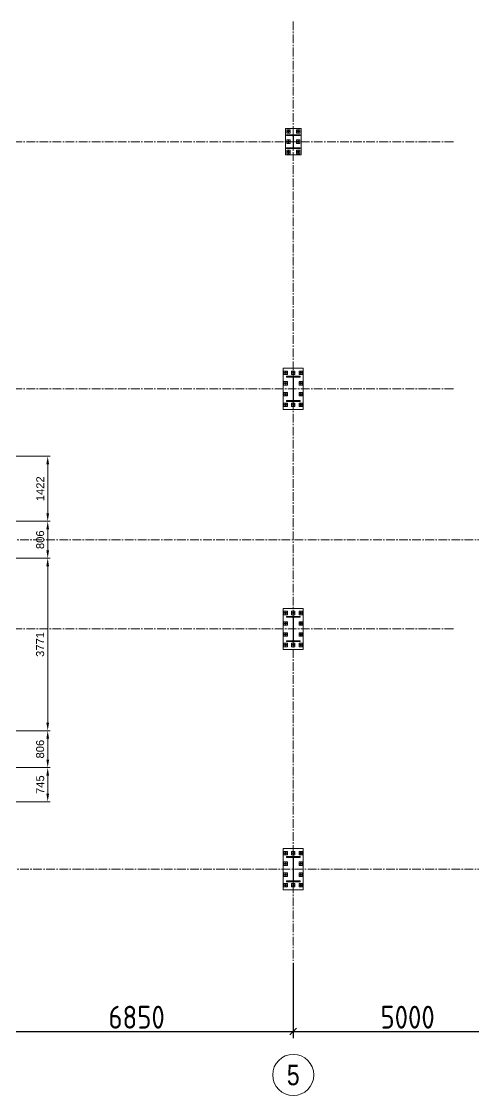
# Model space of a CAD drawing. Header units: millimetres. Extents: x 163705 to 1616509, y 81827 to 302547.
# Drawn here: x 472895 to 482778, y 241216 to 264690 of the extents above; entities that cross this region are included whole.
import ezdxf
from ezdxf.enums import TextEntityAlignment as Align

# ---------------------------------------------------------------- set-up
doc = ezdxf.new("R2010")
doc.units = ezdxf.units.MM
doc.header["$LTSCALE"] = 10
doc.linetypes.add('CENTER2', pattern=[28.575, 19.05, -3.175, 3.175, -3.175])
for name, color, linetype, lineweight in [('1-中心线', 1, 'CENTER2', 0), ('1-护栏', 4, 'Continuous', 18), ('1-标注', 3, 'Continuous', 0), ('1-钢构', 6, 'Continuous', 0)]:
    doc.layers.add(name, color=color, linetype=linetype, lineweight=lineweight)
doc.styles.add('ARIAL', font='arial.ttf', dxfattribs={"width": 0.7})
doc.styles.add('HZ', font='gbenor.shx', dxfattribs={"bigfont": 'gbcbig.shx'})
doc.styles.get("Standard").update_dxf_attribs({"font": 'arial.ttf'})
doc.dimstyles.new('100$0', dxfattribs={"dimscale": 100, "dimtxt": 5, "dimasz": 1.5, "dimexe": 1.5, "dimexo": 0.5, "dimtad": 1, "dimdec": 0, "dimdsep": 46, "dimtxsty": 'HZ', "dimblk": 'ARCHTICK', "dimcen": 2.5, "dimdle": 1, "dimclrd": 256, "dimclre": 256, "dimadec": 0, "dimazin": 0, "dimtfac": 1, "dimtdec": 0, "dimtmove": 0, "dimatfit": 3, "dimfxl": 0, "dimarcsym": 0})
doc.dimstyles.new('AM_GB50$0', dxfattribs={"dimscale": 50, "dimtxt": 3.5, "dimasz": 3.5, "dimexe": 1, "dimexo": 1, "dimgap": 1.5, "dimtad": 1, "dimdsep": 46, "dimtxsty": 'Standard', "dimcen": 0, "dimclrd": 256, "dimclre": 256, "dimclrt": 2, "dimadec": 0, "dimazin": 2, "dimtp": 0.1, "dimtm": 0.1, "dimtfac": 0.71, "dimtdec": 3, "dimtmove": 0, "dimatfit": 3, "dimfxl": 0, "dimlwd": -1, "dimlwe": -1, "dimarcsym": 0})

# ---------------------------------------------------------------- blocks, each defined once
blk = doc.blocks.new('G$CFEC4C302')
for p, q in [((14, 800), (95, 800)), ((55, 760), (55, 840)), ((70, 707), (70, 725)), ((70, 725), (220, 725)), ((202, 707), (70, 707)), ((179, 800), (260, 800)), ((220, 760), (220, 840)), ((220, 728), (220, 172)), ((370, 725), (220, 725)), ((239, 707), (370, 707)), ((344, 800), (425, 800)), ((370, 707), (370, 725)), ((385, 760), (385, 840)), ((14, 570), (95, 570)), ((55, 530), (55, 610)), ((215, 206), (215, 694)), ((226, 206), (226, 694)), ((344, 570), (425, 570)), ((385, 530), (385, 610)), ((14, 330), (95, 330)), ((55, 290), (55, 370)), ((344, 330), (425, 330)), ((385, 290), (385, 370)), ((14, 100), (95, 100)), ((55, 60), (55, 140)), ((70, 175), (70, 193)), ((70, 193), (202, 193)), ((220, 175), (70, 175)), ((179, 100), (260, 100)), ((220, 175), (370, 175)), ((220, 60), (220, 140)), ((370, 193), (239, 193)), ((344, 100), (425, 100)), ((370, 175), (370, 193)), ((385, 60), (385, 140))]:
    blk.add_line(p, q)
for points in [[(0, 0), (0, 900), (440, 900), (440, 0)], [(17, 762), (17, 838), (92, 838), (92, 762)], [(182, 762), (182, 838), (257, 838), (257, 762)], [(347, 762), (347, 838), (422, 838), (422, 762)], [(17, 532), (17, 608), (92, 608), (92, 532)], [(347, 532), (347, 608), (422, 608), (422, 532)], [(17, 292), (17, 368), (92, 368), (92, 292)], [(347, 292), (347, 368), (422, 368), (422, 292)], [(17, 62), (17, 138), (92, 138), (92, 62)], [(182, 62), (182, 138), (257, 138), (257, 62)], [(347, 62), (347, 138), (422, 138), (422, 62)]]:
    blk.add_lwpolyline(points, close=True)
for centre in [(55, 800), (220, 800), (385, 800), (55, 570), (385, 570), (55, 330), (385, 330), (55, 100), (220, 100), (385, 100)]:
    blk.add_circle(centre, 18)
for centre, start, end in [((202, 694), 0, 90), ((239, 694), 90, 180), ((202, 206), 270, 0), ((239, 206), 180, 270)]:
    blk.add_arc(centre, 13, start, end)
blk.add_text('HC_SUPERPART', height=0.001).set_placement((220, 175))
blk = doc.blocks.new('_ArchTick')
at = {"const_width": 0.15}
blk.add_lwpolyline([(-0.5, -0.5), (0.5, 0.5)], dxfattribs=at)
blk = doc.blocks.new('*D954')
at = {"layer": '1-标注', "lineweight": -2, "transparency": 16777216}
for p, q in [((471987, 244113), (471987, 242466)), ((478837, 244113), (478837, 242466)), ((471887, 242616), (478937, 242616))]:
    blk.add_line(p, q, dxfattribs=at)
at = {"layer": 'Defpoints', "color": 0, "transparency": 16777216}
for p in [(471987, 244163), (478837, 244163), (478837, 242616)]:
    blk.add_point(p, dxfattribs=at)
at = {"layer": '1-标注', "lineweight": -2, "transparency": 16777216, "xscale": 150, "yscale": 150, "zscale": 150, "rotation": 180}
blk.add_blockref('_ArchTick', (471987, 242616), dxfattribs=at)
at = {"layer": '1-标注', "lineweight": -2, "transparency": 16777216, "xscale": 150, "yscale": 150, "zscale": 150}
blk.add_blockref('_ArchTick', (478837, 242616), dxfattribs=at)
at = {"layer": '1-标注', "color": 0, "transparency": 16777216, "insert": (475412, 242928), "char_height": 500, "attachment_point": 5, "style": 'HZ'}
blk.add_mtext('6850', dxfattribs=at)
blk = doc.blocks.new('*D955')
at = {"layer": '1-标注', "lineweight": -2, "transparency": 16777216}
for p, q in [((478837, 244113), (478837, 242466)), ((483837, 244113), (483837, 242466)), ((478737, 242616), (483937, 242616))]:
    blk.add_line(p, q, dxfattribs=at)
at = {"layer": 'Defpoints', "color": 0, "transparency": 16777216}
for p in [(478837, 244163), (483837, 244163), (483837, 242616)]:
    blk.add_point(p, dxfattribs=at)
at = {"layer": '1-标注', "lineweight": -2, "transparency": 16777216, "xscale": 150, "yscale": 150, "zscale": 150, "rotation": 180}
blk.add_blockref('_ArchTick', (478837, 242616), dxfattribs=at)
at = {"layer": '1-标注', "lineweight": -2, "transparency": 16777216, "xscale": 150, "yscale": 150, "zscale": 150}
blk.add_blockref('_ArchTick', (483837, 242616), dxfattribs=at)
at = {"layer": '1-标注', "color": 0, "transparency": 16777216, "insert": (481337, 242928), "char_height": 500, "attachment_point": 5, "style": 'HZ'}
blk.add_mtext('5000', dxfattribs=at)
blk = doc.blocks.new('G$CCDFBE48F')
for p, q in [((24, 515), (106, 515)), ((65, 474), (65, 556)), ((235, 515), (316, 515)), ((275, 474), (275, 556)), ((20, 425), (20, 440)), ((20, 440), (170, 440)), ((152, 425), (20, 425)), ((24, 290), (106, 290)), ((65, 250), (65, 330)), ((165, 168), (165, 412)), ((170, 443), (170, 137)), ((320, 440), (170, 440)), ((175, 168), (175, 412)), ((188, 425), (320, 425)), ((235, 290), (316, 290)), ((275, 250), (275, 330)), ((320, 425), (320, 440)), ((20, 140), (20, 155)), ((20, 155), (152, 155)), ((170, 140), (20, 140)), ((24, 65), (106, 65)), ((65, 24), (65, 106)), ((170, 140), (320, 140)), ((320, 155), (188, 155)), ((235, 65), (316, 65)), ((275, 24), (275, 106)), ((320, 140), (320, 155))]:
    blk.add_line(p, q)
for points in [[(0, 0), (0, 580), (340, 580), (340, 0)], [(28, 478), (28, 552), (102, 552), (102, 478)], [(238, 478), (238, 552), (313, 552), (313, 478)], [(28, 252), (28, 328), (102, 328), (102, 252)], [(238, 252), (238, 328), (313, 328), (313, 252)], [(28, 28), (28, 102), (102, 102), (102, 28)], [(238, 28), (238, 102), (313, 102), (313, 28)]]:
    blk.add_lwpolyline(points, close=True)
for centre in [(65, 515), (275, 515), (65, 290), (275, 290), (65, 65), (275, 65)]:
    blk.add_circle(centre, 18)
for centre, start, end in [((152, 412), 0, 90), ((188, 412), 90, 180), ((152, 168), 270, 0), ((188, 168), 180, 270)]:
    blk.add_arc(centre, 13, start, end)
blk.add_text('HC_SUPERPART', height=0.001).set_placement((170, 140))
blk = doc.blocks.new('*D974')
at = {"layer": '1-标注', "linetype": 'ByBlock', "transparency": 16777216}
for p, q in [((472587, 255188), (473519, 255188)), ((473469, 255013), (473469, 253941)), ((471785, 253766), (473519, 253766))]:
    blk.add_line(p, q, dxfattribs=at)
at = {"layer": '1-标注', "transparency": 16777216}
for points in [[(473439, 255013), (473498, 255013), (473469, 255188)], [(473439, 253941), (473498, 253941), (473469, 253766)]]:
    blk.add_solid(points, dxfattribs=at)
at = {"layer": 'Defpoints', "color": 0, "transparency": 16777216}
for p in [(472537, 255188), (471735, 253766), (473469, 253766)]:
    blk.add_point(p, dxfattribs=at)
at = {"layer": '1-标注', "color": 2, "transparency": 16777216, "insert": (473306, 254477), "char_height": 175, "attachment_point": 5, "rotation": 90}
blk.add_mtext('1422', dxfattribs=at)
blk = doc.blocks.new('*D973')
at = {"layer": '1-标注', "linetype": 'ByBlock', "transparency": 16777216}
for p, q in [((471787, 248383), (473519, 248383)), ((473469, 248208), (473469, 247813)), ((472587, 247638), (473519, 247638))]:
    blk.add_line(p, q, dxfattribs=at)
at = {"layer": '1-标注', "transparency": 16777216}
for points in [[(473439, 248208), (473498, 248208), (473469, 248383)], [(473439, 247813), (473498, 247813), (473469, 247638)]]:
    blk.add_solid(points, dxfattribs=at)
at = {"layer": 'Defpoints', "color": 0, "transparency": 16777216}
for p in [(471737, 248383), (472537, 247638), (473469, 247638)]:
    blk.add_point(p, dxfattribs=at)
at = {"layer": '1-标注', "color": 2, "transparency": 16777216, "insert": (473305, 248010), "char_height": 175, "attachment_point": 5, "rotation": 90}
blk.add_mtext('745', dxfattribs=at)
blk = doc.blocks.new('*D1078')
at = {"layer": '1-标注', "linetype": 'ByBlock', "transparency": 16777216}
for p, q in [((471785, 253766), (473519, 253766)), ((473469, 253591), (473469, 253135)), ((471787, 252960), (473519, 252960))]:
    blk.add_line(p, q, dxfattribs=at)
at = {"layer": '1-标注', "transparency": 16777216}
for points in [[(473439, 253591), (473498, 253591), (473469, 253766)], [(473439, 253135), (473498, 253135), (473469, 252960)]]:
    blk.add_solid(points, dxfattribs=at)
at = {"layer": 'Defpoints', "color": 0, "transparency": 16777216}
for p in [(471735, 253766), (471737, 252960), (473469, 252960)]:
    blk.add_point(p, dxfattribs=at)
at = {"layer": '1-标注', "color": 2, "transparency": 16777216, "insert": (473304, 253363), "char_height": 175, "attachment_point": 5, "rotation": 90}
blk.add_mtext('806', dxfattribs=at)
blk = doc.blocks.new('*D1080')
at = {"layer": '1-标注', "linetype": 'ByBlock', "transparency": 16777216}
for p, q in [((471787, 252960), (473519, 252960)), ((473469, 252785), (473469, 249364)), ((471787, 249189), (473519, 249189))]:
    blk.add_line(p, q, dxfattribs=at)
at = {"layer": '1-标注', "transparency": 16777216}
for points in [[(473439, 252785), (473498, 252785), (473469, 252960)], [(473439, 249364), (473498, 249364), (473469, 249189)]]:
    blk.add_solid(points, dxfattribs=at)
at = {"layer": 'Defpoints', "color": 0, "transparency": 16777216}
for p in [(471737, 252960), (471737, 249189), (473469, 249189)]:
    blk.add_point(p, dxfattribs=at)
at = {"layer": '1-标注', "color": 2, "transparency": 16777216, "insert": (473304, 251074), "char_height": 175, "attachment_point": 5, "rotation": 90}
blk.add_mtext('3771', dxfattribs=at)
blk = doc.blocks.new('*D1083')
at = {"layer": '1-标注', "linetype": 'ByBlock', "transparency": 16777216}
for p, q in [((471787, 249189), (473519, 249189)), ((473469, 249014), (473469, 248558)), ((471787, 248383), (473519, 248383))]:
    blk.add_line(p, q, dxfattribs=at)
at = {"layer": '1-标注', "transparency": 16777216}
for points in [[(473439, 249014), (473498, 249014), (473469, 249189)], [(473439, 248558), (473498, 248558), (473469, 248383)]]:
    blk.add_solid(points, dxfattribs=at)
at = {"layer": 'Defpoints', "color": 0, "transparency": 16777216}
for p in [(471737, 249189), (471737, 248383), (473469, 248383)]:
    blk.add_point(p, dxfattribs=at)
at = {"layer": '1-标注', "color": 2, "transparency": 16777216, "insert": (473304, 248786), "char_height": 175, "attachment_point": 5, "rotation": 90}
blk.add_mtext('806', dxfattribs=at)

msp = doc.modelspace()

# ---------------------------------------------------------------- linework, layer by layer
at = {"layer": '1-中心线'}
for p, q in [((478836.946, 264690.08), (478836.946, 244162.703)), ((482337.295, 262062.835), (455720.795, 262062.835)), ((482337.295, 256662.835), (455720.795, 256662.835)), ((455720.795, 253362.835), (534337.221, 253362.835)), ((482337.295, 251412.835), (455720.795, 251412.835)), ((455720.795, 246162.835), (534347.221, 246162.835))]:
    msp.add_line(p, q, dxfattribs=at)
at = {"layer": '1-护栏'}
msp.add_circle((478836.946, 241665.997), 450, dxfattribs=at)

# ---------------------------------------------------------------- block references
at = {"layer": '1-钢构'}
for name, p in [('G$CCDFBE48F', (478666.946, 261772.835)), ('G$CFEC4C302', (478616.946, 256212.835)), ('G$CFEC4C302', (478616.946, 250962.835)), ('G$CFEC4C302', (478616.946, 245712.835))]:
    msp.add_blockref(name, p, dxfattribs=at)

# ---------------------------------------------------------------- texts
at = {"layer": '1-护栏', "style": 'ARIAL', "width": 0.8}
msp.add_text('5', height=450, dxfattribs=at).set_placement((478836.946, 241665.997), align=Align.MIDDLE_CENTER)

# ---------------------------------------------------------------- dimensions: what is measured, and where the dimension line sits
at = {"layer": '1-标注'}
for base, p1, p2, picture, middle in [((473468.528, 253765.835), (472536.946, 255187.835), (471734.946, 253765.835), '*D974', (473305.669, 254476.835)), ((473468.528, 252959.835), (471734.946, 253765.835), (471736.946, 252959.835), '*D1078', (473304.177, 253362.835)), ((473468.528, 249188.833), (471736.946, 252959.835), (471736.946, 249188.833), '*D1080', (473304.118, 251074.334)), ((473468.528, 248382.833), (471736.946, 249188.833), (471736.946, 248382.833), '*D1083', (473304.177, 248785.833))]:
    dim = msp.add_linear_dim(base=base, p1=p1, p2=p2, angle=90, dimstyle='AM_GB50$0', override={"dimtmove": 1}, dxfattribs=at)
    dim.commit()
    dim.dimension.update_dxf_attribs({"geometry": picture, "text_midpoint": middle})
dim = msp.add_linear_dim(base=(473468.528, 247637.835), p1=(471736.946, 248382.833), p2=(472536.946, 247637.835), angle=90, dimstyle='AM_GB50$0', dxfattribs=at)
dim.commit()
dim.dimension.update_dxf_attribs({"geometry": '*D973', "text_midpoint": (473304.535, 248010.334)})
for base, p1, p2, picture, middle in [((478836.946, 242615.997), (471986.946, 244162.703), (478836.946, 244162.703), '*D954', (475411.946, 242928.497)), ((483836.946, 242615.997), (478836.946, 244162.703), (483836.946, 244162.703), '*D955', (481336.946, 242928.497))]:
    dim = msp.add_linear_dim(base=base, p1=p1, p2=p2, dimstyle='100$0', override={"dimtol": 0, "dimlim": 0, "dimtdec": 8, "dimtix": 1}, dxfattribs=at)
    dim.commit()
    dim.dimension.update_dxf_attribs({"geometry": picture, "text_midpoint": middle})

doc.saveas('drawing.dxf')
